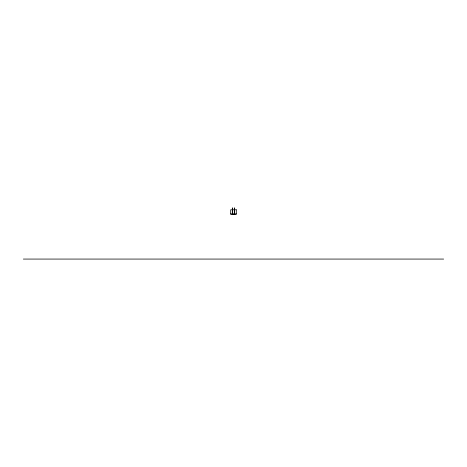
<?xml version="1.0" encoding="UTF-8"?>
<svg xmlns="http://www.w3.org/2000/svg" width="467" height="467" viewBox="0 0 467 467"><rect width="100%" height="100%" fill="white"/><g stroke="black" fill="none" stroke-linecap="round" stroke-linejoin="round"><path stroke-width="0.7" d="M232.333 208.51L232.665 208.51M234.335 208.51L234.667 208.51M232.333 208.603L232.665 208.603M234.335 208.603L234.667 208.603M232.333 208.994L232.665 208.994M234.335 208.994L234.667 208.994M232.333 209.485L232.665 209.485M234.335 209.485L234.667 209.485M232.333 209.613L232.665 209.613M234.335 209.613L234.667 209.613M232.333 210.127L232.665 210.127M234.335 210.127L234.667 210.127M232.333 211.557L232.665 211.557M234.335 211.557L234.667 211.557M232.333 211.644L232.665 211.691M234.335 211.65L234.667 211.691M232.333 211.855L232.665 211.855M234.335 211.855L234.667 211.855M232.333 212.707L232.665 212.707M234.335 212.707L234.667 212.707M232.333 213.098L232.665 213.098M234.335 213.098L234.667 213.098M230.698 213.927L236.302 213.927M23.35 259.068L443.65 259.068M234.667 214.26L234.667 207.932L234.335 207.932L234.335 214.26M234.2 213.927L234.2 214.26M232.799 213.927L232.799 214.26M232.665 214.26L232.665 207.932L232.333 207.932L232.333 214.26M236.302 209.782L230.698 209.782L230.698 214.26L236.302 214.26L236.302 209.782"/></g></svg>
